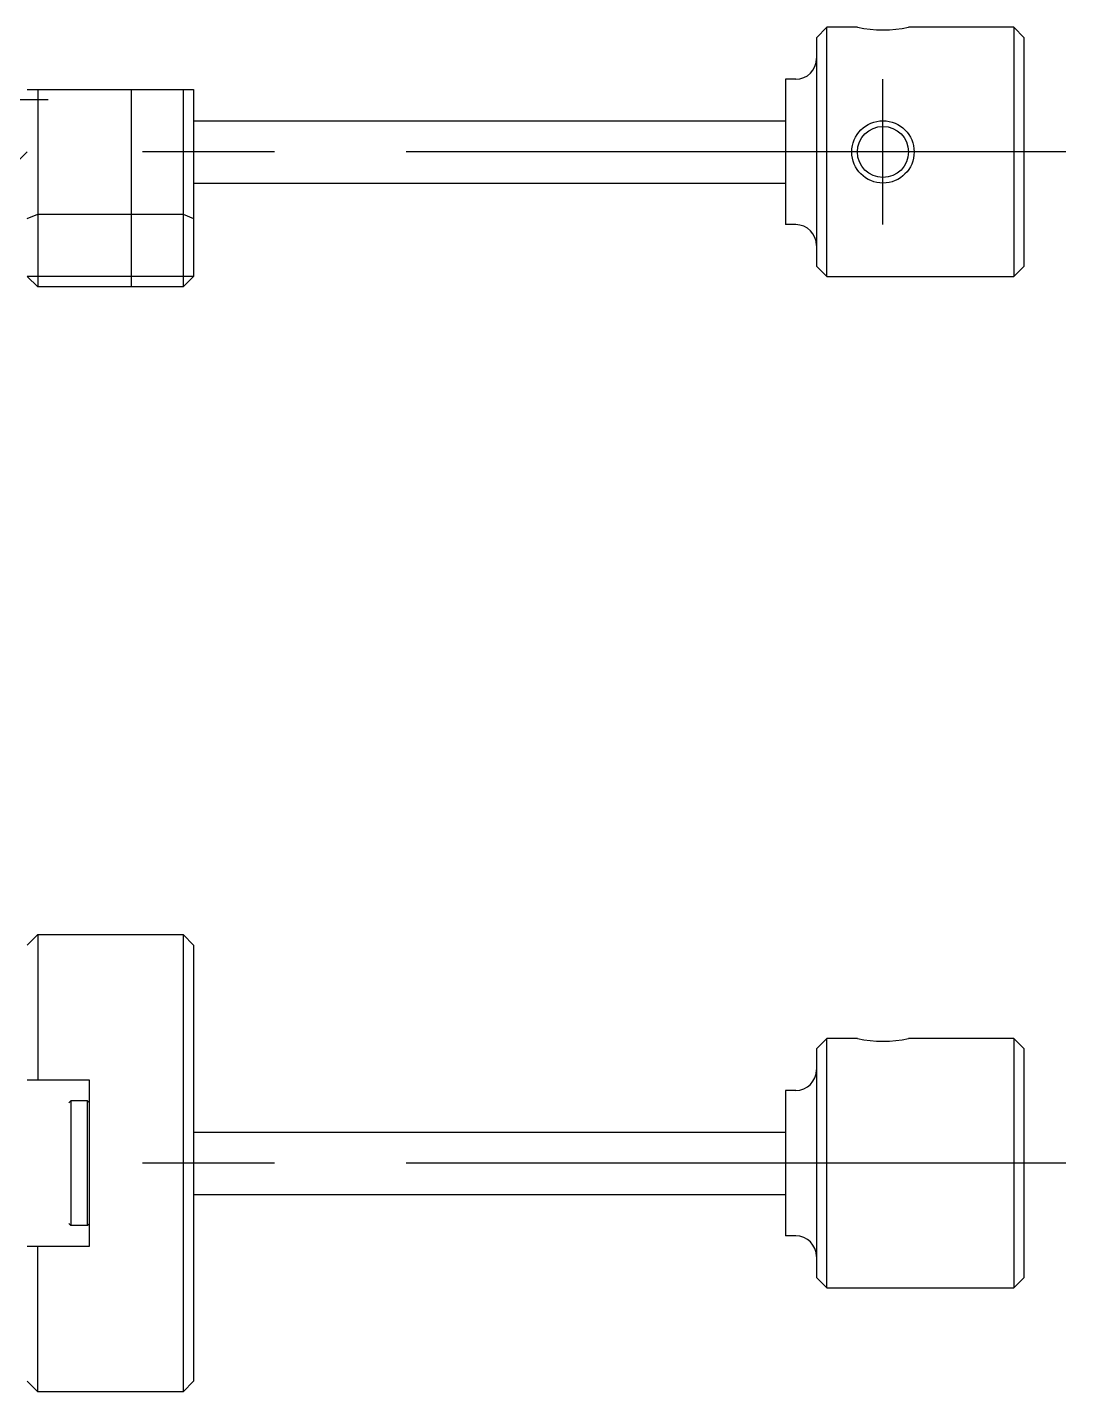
# Model space of a CAD drawing. Extents: x 1 to 273, y 0 to 197.
# Drawn here: x 181.3 to 231.3, y 21.1 to 86.8 of the extents above; entities that cross this region are included whole.
import ezdxf

# ---------------------------------------------------------------- set-up
doc = ezdxf.new("R2010")
doc.units = 0
doc.linetypes.add('CENTER', pattern=[50.8, 31.75, -6.35, 6.35, -6.35])
doc.layers.get('0').update_dxf_attribs({"linetype": 'CONTINUOUS'})
doc.layers.add('CENTER', color=1, linetype='CENTER')

msp = doc.modelspace()

# ---------------------------------------------------------------- linework, layer by layer
at = {"color": 7, "linetype": 'CONTINUOUS'}
for p, q in [((219.765, 86.77), (219.265, 86.27)), ((221.235, 86.77), (219.765, 86.77)), ((219.765, 74.77), (219.765, 86.77)), ((228.765, 86.77), (223.694, 86.77)), ((229.265, 86.27), (228.765, 86.77)), ((228.765, 86.77), (228.765, 74.77)), ((219.265, 86.27), (219.265, 75.27)), ((229.265, 75.27), (229.265, 86.27)), ((218.265, 84.27), (217.765, 84.27)), ((217.765, 84.27), (217.765, 77.27)), ((181.265, 83.77), (189.265, 83.77)), ((181.765, 83.77), (181.765, 74.27)), ((186.265, 83.77), (186.265, 74.27)), ((188.765, 83.77), (188.765, 74.27)), ((189.265, 83.77), (189.265, 74.77)), ((189.265, 82.27), (217.765, 82.27)), ((180.765, 80.27), (181.265, 80.77)), ((189.265, 79.27), (217.765, 79.27)), ((181.265, 77.562), (181.765, 77.77)), ((181.765, 77.77), (188.765, 77.77)), ((188.765, 77.77), (189.265, 77.562)), ((218.265, 77.27), (217.765, 77.27)), ((219.265, 75.27), (219.765, 74.77)), ((228.765, 74.77), (229.265, 75.27)), ((181.765, 74.27), (181.265, 74.77)), ((189.265, 74.77), (181.265, 74.77)), ((188.765, 74.27), (181.765, 74.27)), ((189.265, 74.77), (188.765, 74.27)), ((219.765, 74.77), (228.765, 74.77)), ((181.265, 42.596), (181.765, 43.096)), ((181.765, 43.096), (188.765, 43.096)), ((181.765, 43.096), (181.765, 36.096)), ((188.765, 43.096), (189.265, 42.596)), ((188.765, 43.096), (188.765, 21.096)), ((189.265, 42.596), (189.265, 21.596)), ((219.765, 38.096), (219.265, 37.596)), ((221.235, 38.096), (219.765, 38.096)), ((219.765, 26.096), (219.765, 38.096)), ((228.765, 38.096), (223.694, 38.096)), ((229.265, 37.596), (228.765, 38.096)), ((228.765, 38.096), (228.765, 26.096)), ((219.265, 37.596), (219.265, 26.596)), ((229.265, 26.596), (229.265, 37.596)), ((184.265, 36.096), (181.265, 36.096)), ((184.265, 28.096), (184.265, 36.096)), ((218.265, 35.596), (217.765, 35.596)), ((217.765, 35.596), (217.765, 28.596)), ((183.265, 34.996), (183.365, 35.096)), ((183.365, 35.096), (183.365, 29.096)), ((184.165, 35.096), (183.365, 35.096)), ((184.165, 29.096), (184.165, 35.096)), ((184.265, 34.996), (184.165, 35.096)), ((189.265, 33.596), (217.765, 33.596)), ((189.265, 30.596), (217.765, 30.596)), ((183.265, 29.196), (183.365, 29.096)), ((184.165, 29.096), (183.365, 29.096)), ((184.265, 29.196), (184.165, 29.096)), ((218.265, 28.596), (217.765, 28.596)), ((181.265, 28.096), (184.265, 28.096)), ((181.765, 21.096), (181.765, 28.096)), ((219.265, 26.596), (219.765, 26.096)), ((228.765, 26.096), (229.265, 26.596)), ((219.765, 26.096), (228.765, 26.096)), ((181.765, 21.096), (181.265, 21.596)), ((188.765, 21.096), (181.765, 21.096)), ((189.265, 21.596), (188.765, 21.096))]:
    msp.add_line(p, q, dxfattribs=at)
at = {"color": 3, "linetype": 'CONTINUOUS'}
msp.add_circle((222.465, 80.77), 1.5, dxfattribs=at)
at = {"color": 7, "linetype": 'CONTINUOUS'}
msp.add_circle((222.465, 80.77), 1.23, dxfattribs=at)
for centre, radius, start, end in [((222.465, 92.642), 6, 258.17538, 281.82462), ((218.265, 85.27), 1, 270, 0), ((218.265, 76.27), 1, 0, 90), ((222.465, 43.968), 6, 258.17538, 281.82462), ((218.265, 36.596), 1, 270, 0), ((218.265, 27.596), 1, 0, 90)]:
    msp.add_arc(centre, radius, start, end, dxfattribs=at)
at = {"layer": 'CENTER', "color": 1, "linetype": 'CENTER'}
for p, q in [((222.465, 77.27), (222.465, 84.27)), ((182.265, 83.27), (174.265, 83.27)), ((231.265, 80.77), (179.265, 80.77)), ((231.265, 32.096), (89.765, 32.096))]:
    msp.add_line(p, q, dxfattribs=at)

doc.saveas('drawing.dxf')
